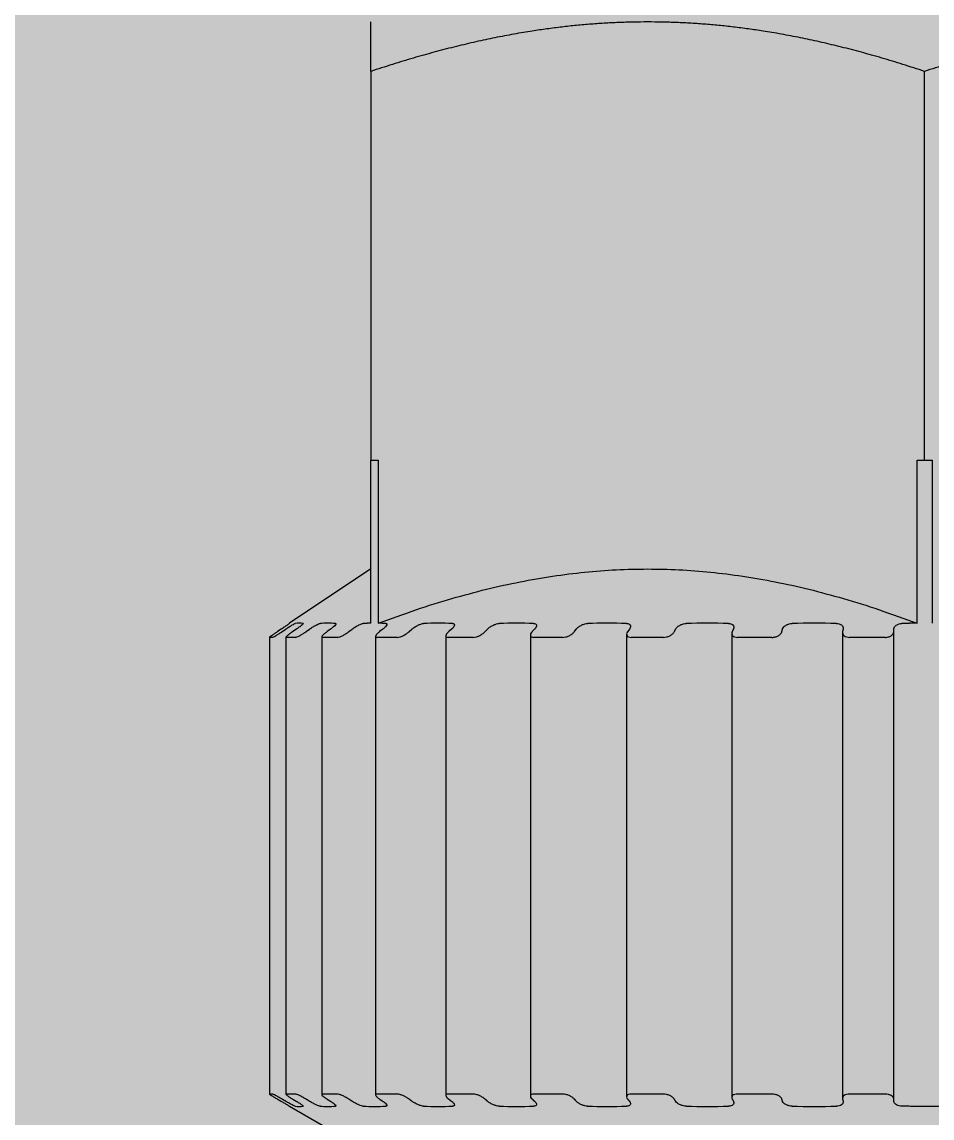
# Model space of a CAD drawing. Header units: millimetres. Extents: x -18489 to 17339, y -1599 to 10961.
# Drawn here: x -14361.509 to -14359.292, y 2986.638 to 2989.307 of the extents above; entities that cross this region are included whole.
import ezdxf

# ---------------------------------------------------------------- set-up
doc = ezdxf.new("R2010")
doc.units = ezdxf.units.MM
for name, color, linetype in [('188K-SM-03-F10-MECH-EQ-Y2257103$0$0 Xref', 8, 'Continuous'), ('188K-SM-03-F10-MECH-EQ-Y2257103$0$M-EQU-FOUNDATION', 8, 'Continuous'), ('188K-SM-03-F10-MECH-EQ-Y2257103$0$Micron CUP L10 HVAC EQU$0$M-MECH-EQU', 136, 'Continuous'), ('188K-SM-03-F10-MECH-EQ-Y2257103$0$Micron CUP L10 HVAC EQU$0$M-PHASE1 AREA', 252, 'Continuous')]:
    doc.layers.add(name, color=color, linetype=linetype)

# ---------------------------------------------------------------- blocks, each defined once
blk = doc.blocks.new('188K-SM-03-F10-MECH-EQ-Y2257103$0$Micron CUP L10 HVAC EQU$0$A$C0c53ceb0')
at = {"layer": '188K-SM-03-F10-MECH-EQ-Y2257103$0$Micron CUP L10 HVAC EQU$0$M-PHASE1 AREA'}
for p, q in [((17824.89265, 20717.6952), (17824.89265, 20718.89975)), ((17824.89265, 20717.6952), (17824.89265, 20708.23055)), ((17838.379, 20708.23055), (17838.379, 20717.6952)), ((17824.89265, 20708.23055), (17825.07614, 20708.23055)), ((17824.89265, 20704.25891), (17824.89265, 20708.23055)), ((17825.07614, 20708.23055), (17825.07614, 20704.25891)), ((17838.19551, 20708.23055), (17838.379, 20708.23055)), ((17838.19551, 20704.25891), (17838.19551, 20708.23055)), ((17838.379, 20708.23055), (17838.56249, 20708.23055)), ((17838.56249, 20708.23055), (17838.56249, 20704.25891)), ((17824.89265, 20705.5799), (17822.91225, 20704.25963)), ((17822.91225, 20704.25313), (17822.91225, 20704.25963)), ((17822.71245, 20704.1145), (17822.62354, 20704.05529)), ((17822.73279, 20704.05529), (17822.82035, 20704.1145)), ((17823.08056, 20704.1145), (17822.993, 20704.05529)), ((17823.31745, 20704.05529), (17823.401, 20704.1145)), ((17823.91351, 20704.1145), (17823.82996, 20704.05529)), ((17824.35975, 20704.05529), (17824.43675, 20704.1145)), ((17825.18599, 20704.1145), (17825.10899, 20704.05529)), ((17825.82801, 20704.05529), (17825.89612, 20704.1145)), ((17826.71985, 20703.95102), (17826.71985, 20692.76094)), ((17826.85933, 20704.1145), (17826.79122, 20704.05529)), ((17827.67763, 20704.05529), (17827.73478, 20704.1145)), ((17828.77879, 20703.96825), (17828.77879, 20692.74602)), ((17828.88269, 20704.1145), (17828.82553, 20704.05529)), ((17829.85241, 20704.05529), (17829.89686, 20704.1145)), ((17831.12336, 20703.98791), (17831.12336, 20692.729)), ((17831.19459, 20704.1145), (17831.15013, 20704.05529)), ((17832.28626, 20704.05529), (17832.31667, 20704.1145)), ((17833.68232, 20704.0094), (17833.68232, 20692.71039)), ((17833.72478, 20704.1145), (17833.69437, 20704.05529)), ((17834.90523, 20704.05529), (17834.92067, 20704.1145)), ((17836.37792, 20704.03209), (17836.37792, 20692.69074)), ((17836.39639, 20704.1145), (17836.38095, 20704.05529)), ((17837.62976, 20704.05529), (17837.62976, 20704.1145)), ((17837.62976, 20692.67065), (17837.62976, 20704.05529)), ((17822.42374, 20703.91516), (17822.42374, 20692.792)), ((17822.49961, 20703.91492), (17822.4241, 20703.91492)), ((17822.8279, 20703.91853), (17822.8279, 20692.78908)), ((17823.0576, 20703.91492), (17822.83338, 20703.91492)), ((17823.6985, 20703.92579), (17823.6985, 20692.7828)), ((17824.08112, 20703.91492), (17823.715, 20703.91492)), ((17825.00909, 20703.93673), (17825.00909, 20692.77332)), ((17825.53908, 20703.91492), (17825.04218, 20703.91492)), ((17827.38718, 20703.91492), (17826.77459, 20703.91492)), ((17829.56925, 20703.91492), (17828.8596, 20703.91492)), ((17832.01901, 20703.91492), (17831.23385, 20703.91492)), ((17834.66201, 20703.91492), (17833.8252, 20703.91492)), ((17837.41795, 20703.91492), (17836.55491, 20703.91492)), ((17822.49961, 20692.79221), (17822.4241, 20692.79221)), ((17823.0576, 20692.79221), (17822.83338, 20692.79221)), ((17824.08112, 20692.79221), (17823.715, 20692.79221)), ((17825.53908, 20692.79221), (17825.04218, 20692.79221)), ((17827.38718, 20692.79221), (17826.77459, 20692.79221)), ((17829.56925, 20692.79221), (17828.8596, 20692.79221)), ((17832.01901, 20692.79221), (17831.23385, 20692.79221)), ((17834.66201, 20692.79221), (17833.8252, 20692.79221)), ((17837.41795, 20692.79221), (17836.55491, 20692.79221)), ((17822.91225, 20692.49931), (17822.91225, 20692.49368)), ((17823.89366, 20691.92706), (17822.91225, 20692.49368))]:
    blk.add_line(p, q, dxfattribs=at)
for centre, major_axis, ratio, start_param, end_param in [((17823.14698, 20681.04909), (0.00024, 23.21054), 0.17364818, 6.25951275, 6.3068615), ((17823.84478, 20681.04909), (0.00025, 23.21054), 0.34202014, 6.25951468, 6.30686344), ((17826.5306, 20681.04909), (0.00031, 23.21054), 0.64278761, 6.25951958, 6.30686834), ((17828.43701, 20681.04909), (0.00037, 23.21054), 0.76604444, 6.25952322, 6.30687197), ((17830.6455, 20681.04909), (0.00048, 23.21054), 0.8660254, 6.25952879, 6.30687754), ((17833.08898, 20681.04909), (0.0007, 23.21054), 0.93969262, 6.25953926, 6.30688801), ((17835.69318, 20681.04909), (0.00138, 23.21054), 0.98480775, 6.25956941, 6.30691816), ((17823.14701, 20719.29403), (0.00021, -26.80035), 0.17364818, 6.26268113, 6.30368673), ((17823.84481, 20719.29403), (0.00022, -26.80035), 0.34202014, 6.26267967, 6.30368527), ((17824.98422, 20719.29403), (0.00024, -26.80035), 0.5, 6.262678, 6.3036836), ((17826.53062, 20719.29403), (0.00027, -26.80035), 0.64278761, 6.26267596, 6.30368156), ((17828.43703, 20719.29403), (0.00033, -26.80035), 0.76604444, 6.26267321, 6.30367881), ((17830.64552, 20719.29403), (0.00042, -26.80035), 0.8660254, 6.26266899, 6.30367459), ((17833.08899, 20719.29403), (0.00061, -26.80035), 0.93969262, 6.26266107, 6.30366667), ((17835.69319, 20719.29403), (0.0012, -26.80035), 0.98480775, 6.26263825, 6.30364386)]:
    blk.add_ellipse(centre, major_axis=major_axis, ratio=ratio, start_param=start_param, end_param=end_param, dxfattribs=at)
for points, weights in [([(17831.63583, 20718.89975), (17828.50631, 20718.89975), (17824.89265, 20717.6952)], [2.00431155703, 2.00431155703, 1.86040846171]), ([(17838.379, 20717.6952), (17834.76534, 20718.89975), (17831.63583, 20718.89975)], [1.86040846171, 2.00431155704, 2.00431155703]), ([(17845.12217, 20718.89975), (17841.99265, 20718.89975), (17838.379, 20717.6952)], [2.00431155703, 2.00431154546, 1.86040846171]), ([(17825.07614, 20704.25891), (17831.63583, 20706.73168), (17838.19551, 20704.25891)], [1.06957579566, 1.22672434335, 1.06957579566]), ([(17824.89265, 20704.25891), (17824.80119, 20704.25746), (17824.70968, 20704.25313)], [1.61892907434, 1.61881551844, 1.61847558047]), ([(17825.25912, 20704.25313), (17825.16761, 20704.25746), (17825.07614, 20704.25891)], [1.61847558047, 1.61881551844, 1.61892907434]), ([(17838.19551, 20704.25891), (17838.01258, 20704.25746), (17837.82956, 20704.25313)], [1.61892907311, 1.61881551721, 1.61847557924]), ([(17822.62357, 20692.67065), (17822.66813, 20692.64493), (17822.71245, 20692.61937)], [1.04611932014, 1.04564401802, 1.04516058728]), ([(17822.82044, 20692.61939), (17822.77668, 20692.64495), (17822.73279, 20692.67065)], [1.0451609426, 1.04564432981, 1.04611958976]), ([(17822.99316, 20692.67065), (17823.03692, 20692.64493), (17823.08056, 20692.61937)], [1.04611932041, 1.0456440183, 1.04516058755]), ([(17823.40121, 20692.61939), (17823.35933, 20692.64495), (17823.31745, 20692.67065)], [1.04516094224, 1.04564432946, 1.0461195894]), ([(17823.83024, 20692.67065), (17823.87187, 20692.64493), (17823.91351, 20692.61937)], [1.04611932029, 1.04564401817, 1.04516058742]), ([(17824.43707, 20692.61939), (17824.39834, 20692.64495), (17824.35975, 20692.67065)], [1.04516094231, 1.04564432953, 1.04611958947]), ([(17825.10937, 20692.67065), (17825.14761, 20692.64493), (17825.18599, 20692.61937)], [1.04611932038, 1.04564401826, 1.04516058751]), ([(17825.89655, 20692.61939), (17825.86215, 20692.64495), (17825.82801, 20692.67065)], [1.0451609422, 1.04564432941, 1.04611958936]), ([(17826.7917, 20692.67065), (17826.82538, 20692.64493), (17826.85933, 20692.61937)], [1.04611932015, 1.04564401804, 1.04516058729]), ([(17827.7353, 20692.61939), (17827.70628, 20692.64495), (17827.67763, 20692.67065)], [1.04516094266, 1.04564432988, 1.04611958983]), ([(17828.8261, 20692.67065), (17828.8542, 20692.64493), (17828.88269, 20692.61937)], [1.04611932027, 1.04564401815, 1.04516058741]), ([(17829.89745, 20692.61939), (17829.87469, 20692.64495), (17829.85241, 20692.67065)], [1.04516094243, 1.04564432965, 1.0461195896]), ([(17831.15076, 20692.67065), (17831.17243, 20692.64493), (17831.19459, 20692.61937)], [1.04611932038, 1.04564401827, 1.04516058752]), ([(17832.31732, 20692.61939), (17832.3015, 20692.64495), (17832.28626, 20692.67065)], [1.04516094233, 1.04564432955, 1.04611958949]), ([(17833.69504, 20692.67065), (17833.70962, 20692.64493), (17833.72478, 20692.61937)], [1.04611932012, 1.04564401801, 1.04516058726]), ([(17834.92136, 20692.61939), (17834.91297, 20692.64495), (17834.90523, 20692.67065)], [1.04516094222, 1.04564432943, 1.04611958938]), ([(17836.38165, 20692.67065), (17836.38869, 20692.64493), (17836.39639, 20692.61937)], [1.04611932055, 1.04564401843, 1.04516058768]), ([(17837.63046, 20692.61939), (17837.62976, 20692.64495), (17837.62976, 20692.67065)], [1.04516094232, 1.04564432953, 1.04611958948]), ([(17838.92844, 20692.49931), (17838.379, 20692.48805), (17837.82956, 20692.49931)], [1.93647539012, 1.93769688925, 1.93647539012])]:
    blk.add_rational_spline(points, weights, degree=2, dxfattribs=at)
for points, knots in [([(17822.91225, 20704.25313), (17822.9122, 20704.25256), (17822.90822, 20704.24932), (17822.89195, 20704.23728), (17822.87884, 20704.22794), (17822.84635, 20704.20519), (17822.82358, 20704.18949), (17822.77397, 20704.15572), (17822.74713, 20704.13764), (17822.72199, 20704.12086), (17822.71885, 20704.11876), (17822.71566, 20704.11664), (17822.71245, 20704.1145)], [0.1007338772, 0.1007338772, 0.1007338772, 0.1007338772, 0.1074438468, 0.1074438468, 0.1148517392, 0.1148517392, 0.1239329907, 0.1239329907, 0.1330142421, 0.1330142421, 0.1330142421, 0.1341521237, 0.1341521237, 0.1341521237, 0.1341521237]), ([(17822.82035, 20704.1145), (17822.82352, 20704.11664), (17822.82667, 20704.11876), (17822.85475, 20704.13764), (17822.88229, 20704.15572), (17822.93527, 20704.18949), (17822.96072, 20704.20519), (17822.99932, 20704.22794), (17823.01597, 20704.23728), (17823.03986, 20704.24932), (17823.04785, 20704.25256), (17823.05181, 20704.25313)], [0.0659197851, 0.0659197851, 0.0659197851, 0.0659197851, 0.0670576667, 0.0670576667, 0.0761389182, 0.0761389182, 0.0852201696, 0.0852201696, 0.092628062, 0.092628062, 0.0993380316, 0.0993380316, 0.0993380316, 0.0993380316]), ([(17823.24263, 20704.25313), (17823.2465, 20704.25256), (17823.24664, 20704.24932), (17823.23851, 20704.23728), (17823.22933, 20704.22794), (17823.20392, 20704.20519), (17823.18453, 20704.18949), (17823.13981, 20704.15572), (17823.11447, 20704.13764), (17823.08992, 20704.12086), (17823.08685, 20704.11876), (17823.08373, 20704.11664), (17823.08056, 20704.1145)], [0.1007338772, 0.1007338772, 0.1007338772, 0.1007338772, 0.1074438468, 0.1074438468, 0.1148517392, 0.1148517392, 0.1239329907, 0.1239329907, 0.1330142421, 0.1330142421, 0.1330142421, 0.1341521237, 0.1341521237, 0.1341521237, 0.1341521237]), ([(17823.401, 20704.1145), (17823.40402, 20704.11664), (17823.40704, 20704.11876), (17823.43408, 20704.13764), (17823.46146, 20704.15572), (17823.51621, 20704.18949), (17823.54358, 20704.20519), (17823.5871, 20704.22794), (17823.60678, 20704.23728), (17823.63758, 20704.24932), (17823.64933, 20704.25256), (17823.65708, 20704.25313)], [0.0659197851, 0.0659197851, 0.0659197851, 0.0659197851, 0.0670576667, 0.0670576667, 0.0761389182, 0.0761389182, 0.0852201696, 0.0852201696, 0.092628062, 0.092628062, 0.0993380316, 0.0993380316, 0.0993380316, 0.0993380316]), ([(17824.03293, 20704.25313), (17824.04059, 20704.25256), (17824.04486, 20704.24932), (17824.0451, 20704.23728), (17824.04013, 20704.22794), (17824.02259, 20704.20519), (17824.00716, 20704.18949), (17823.96869, 20704.15572), (17823.94561, 20704.13764), (17823.92241, 20704.12086), (17823.9195, 20704.11876), (17823.91653, 20704.11664), (17823.91351, 20704.1145)], [0.1007338772, 0.1007338772, 0.1007338772, 0.1007338772, 0.1074438468, 0.1074438468, 0.1148517392, 0.1148517392, 0.1239329907, 0.1239329907, 0.1330142421, 0.1330142421, 0.1330142421, 0.1341521237, 0.1341521237, 0.1341521237, 0.1341521237]), ([(17824.43675, 20704.1145), (17824.43953, 20704.11664), (17824.44233, 20704.11876), (17824.4675, 20704.13764), (17824.49389, 20704.15572), (17824.54874, 20704.18949), (17824.57719, 20704.20519), (17824.62432, 20704.22794), (17824.64644, 20704.23728), (17824.6832, 20704.24932), (17824.69836, 20704.25256), (17824.70968, 20704.25313)], [0.0659197851, 0.0659197851, 0.0659197851, 0.0659197851, 0.0670576667, 0.0670576667, 0.0761389182, 0.0761389182, 0.0852201696, 0.0852201696, 0.092628062, 0.092628062, 0.0993380316, 0.0993380316, 0.0993380316, 0.0993380316]), ([(17825.25912, 20704.25313), (17825.27035, 20704.25256), (17825.27861, 20704.24932), (17825.28721, 20704.23728), (17825.28662, 20704.22794), (17825.27746, 20704.20519), (17825.26648, 20704.18949), (17825.23541, 20704.15572), (17825.21531, 20704.13764), (17825.19414, 20704.12086), (17825.19149, 20704.11876), (17825.18877, 20704.11664), (17825.18599, 20704.1145)], [0.1007338772, 0.1007338772, 0.1007338772, 0.1007338772, 0.1074438468, 0.1074438468, 0.1148517392, 0.1148517392, 0.1239329907, 0.1239329907, 0.1330142421, 0.1330142421, 0.1330142421, 0.1341521237, 0.1341521237, 0.1341521237, 0.1341521237]), ([(17825.89612, 20704.1145), (17825.89859, 20704.11664), (17825.90107, 20704.11876), (17825.92361, 20704.13764), (17825.94822, 20704.15572), (17826.00151, 20704.18949), (17826.03017, 20704.20519), (17826.07947, 20704.22794), (17826.10335, 20704.23728), (17826.14497, 20704.24932), (17826.16308, 20704.25256), (17826.1776, 20704.25313)], [0.0659197851, 0.0659197851, 0.0659197851, 0.0659197851, 0.0670576667, 0.0670576667, 0.0761389182, 0.0761389182, 0.0852201696, 0.0852201696, 0.092628062, 0.092628062, 0.0993380316, 0.0993380316, 0.0993380316, 0.0993380316]), ([(17826.88395, 20704.25313), (17826.89841, 20704.25256), (17826.91042, 20704.24932), (17826.92712, 20704.23728), (17826.93091, 20704.22794), (17826.93042, 20704.20519), (17826.92421, 20704.18949), (17826.9015, 20704.15572), (17826.88497, 20704.13764), (17826.86649, 20704.12086), (17826.86418, 20704.11876), (17826.86179, 20704.11664), (17826.85933, 20704.1145)], [0.1007338772, 0.1007338772, 0.1007338772, 0.1007338772, 0.1074438468, 0.1074438468, 0.1148517392, 0.1148517392, 0.1239329907, 0.1239329907, 0.1330142421, 0.1330142421, 0.1330142421, 0.1341521237, 0.1341521237, 0.1341521237, 0.1341521237]), ([(17827.73478, 20704.1145), (17827.73685, 20704.11664), (17827.73895, 20704.11876), (17827.75817, 20704.13764), (17827.78024, 20704.15572), (17827.83035, 20704.18949), (17827.85837, 20704.20519), (17827.90834, 20704.22794), (17827.93326, 20704.23728), (17827.97846, 20704.24932), (17827.99896, 20704.25256), (17828.01626, 20704.25313)], [0.0659197851, 0.0659197851, 0.0659197851, 0.0659197851, 0.0670576667, 0.0670576667, 0.0761389182, 0.0761389182, 0.0852201696, 0.0852201696, 0.092628062, 0.092628062, 0.0993380316, 0.0993380316, 0.0993380316, 0.0993380316]), ([(17828.85806, 20704.25313), (17828.8753, 20704.25256), (17828.89068, 20704.24932), (17828.91498, 20704.23728), (17828.92304, 20704.22794), (17828.93124, 20704.20519), (17828.92998, 20704.18949), (17828.91632, 20704.15572), (17828.90388, 20704.13764), (17828.88865, 20704.12086), (17828.88674, 20704.11876), (17828.88475, 20704.11664), (17828.88269, 20704.1145)], [0.1007338772, 0.1007338772, 0.1007338772, 0.1007338772, 0.1074438468, 0.1074438468, 0.1148517392, 0.1148517392, 0.1239329907, 0.1239329907, 0.1330142421, 0.1330142421, 0.1330142421, 0.1341521237, 0.1341521237, 0.1341521237, 0.1341521237]), ([(17829.89686, 20704.1145), (17829.89847, 20704.11664), (17829.90013, 20704.11876), (17829.91544, 20704.13764), (17829.93431, 20704.15572), (17829.97971, 20704.18949), (17830.00622, 20704.20519), (17830.05535, 20704.22794), (17830.08055, 20704.23728), (17830.12797, 20704.24932), (17830.15024, 20704.25256), (17830.16979, 20704.25313)], [0.0659197851, 0.0659197851, 0.0659197851, 0.0659197851, 0.0670576667, 0.0670576667, 0.0761389182, 0.0761389182, 0.0852201696, 0.0852201696, 0.092628062, 0.092628062, 0.0993380316, 0.0993380316, 0.0993380316, 0.0993380316]), ([(17831.12145, 20704.25313), (17831.14095, 20704.25256), (17831.15925, 20704.24932), (17831.19041, 20704.23728), (17831.20249, 20704.22794), (17831.21912, 20704.20519), (17831.22286, 20704.18949), (17831.21866, 20704.15572), (17831.21069, 20704.13764), (17831.19916, 20704.12086), (17831.19772, 20704.11876), (17831.19619, 20704.11664), (17831.19459, 20704.1145)], [0.1007338772, 0.1007338772, 0.1007338772, 0.1007338772, 0.1074438468, 0.1074438468, 0.1148517392, 0.1148517392, 0.1239329907, 0.1239329907, 0.1330142421, 0.1330142421, 0.1330142421, 0.1341521237, 0.1341521237, 0.1341521237, 0.1341521237]), ([(17832.31667, 20704.1145), (17832.31777, 20704.11664), (17832.31893, 20704.11876), (17832.32987, 20704.13764), (17832.34496, 20704.15572), (17832.38428, 20704.18949), (17832.40848, 20704.20519), (17832.45527, 20704.22794), (17832.47998, 20704.23728), (17832.52817, 20704.24932), (17832.55155, 20704.25256), (17832.57275, 20704.25313)], [0.0659197851, 0.0659197851, 0.0659197851, 0.0659197851, 0.0670576667, 0.0670576667, 0.0761389182, 0.0761389182, 0.0852201696, 0.0852201696, 0.092628062, 0.092628062, 0.0993380316, 0.0993380316, 0.0993380316, 0.0993380316]), ([(17833.60537, 20704.25313), (17833.62653, 20704.25256), (17833.64718, 20704.24932), (17833.68425, 20704.23728), (17833.69999, 20704.22794), (17833.72455, 20704.20519), (17833.73318, 20704.18949), (17833.73857, 20704.15572), (17833.7353, 20704.13764), (17833.72783, 20704.12086), (17833.7269, 20704.11876), (17833.72588, 20704.11664), (17833.72478, 20704.1145)], [0.1007338772, 0.1007338772, 0.1007338772, 0.1007338772, 0.1074438468, 0.1074438468, 0.1148517392, 0.1148517392, 0.1239329907, 0.1239329907, 0.1330142421, 0.1330142421, 0.1330142421, 0.1341521237, 0.1341521237, 0.1341521237, 0.1341521237]), ([(17834.92067, 20704.1145), (17834.92123, 20704.11664), (17834.92186, 20704.11876), (17834.9281, 20704.13764), (17834.93896, 20704.15572), (17834.971, 20704.18949), (17834.99215, 20704.20519), (17835.03519, 20704.22794), (17835.05866, 20704.23728), (17835.10616, 20704.24932), (17835.12992, 20704.25256), (17835.15213, 20704.25313)], [0.0659197851, 0.0659197851, 0.0659197851, 0.0659197851, 0.0670576667, 0.0670576667, 0.0761389182, 0.0761389182, 0.0852201696, 0.0852201696, 0.092628062, 0.092628062, 0.0993380316, 0.0993380316, 0.0993380316, 0.0993380316]), ([(17836.23432, 20704.25313), (17836.25651, 20704.25256), (17836.27889, 20704.24932), (17836.32074, 20704.23728), (17836.33966, 20704.22794), (17836.37141, 20704.20519), (17836.38466, 20704.18949), (17836.39947, 20704.15572), (17836.401, 20704.13764), (17836.39782, 20704.12086), (17836.39742, 20704.11876), (17836.39694, 20704.11664), (17836.39639, 20704.1145)], [0.1007338772, 0.1007338772, 0.1007338772, 0.1007338772, 0.1074438468, 0.1074438468, 0.1148517392, 0.1148517392, 0.1239329907, 0.1239329907, 0.1330142421, 0.1330142421, 0.1330142421, 0.1341521237, 0.1341521237, 0.1341521237, 0.1341521237]), ([(17837.62976, 20704.1145), (17837.62976, 20704.11664), (17837.62984, 20704.11876), (17837.63119, 20704.13764), (17837.63748, 20704.15572), (17837.66127, 20704.18949), (17837.67873, 20704.20519), (17837.7167, 20704.22794), (17837.73822, 20704.23728), (17837.78359, 20704.24932), (17837.80701, 20704.25256), (17837.82956, 20704.25313)], [0.0659197851, 0.0659197851, 0.0659197851, 0.0659197851, 0.0670576667, 0.0670576667, 0.0761389182, 0.0761389182, 0.0852201696, 0.0852201696, 0.092628062, 0.092628062, 0.0993380316, 0.0993380316, 0.0993380316, 0.0993380316]), ([(17822.62354, 20704.05529), (17822.62034, 20704.05316), (17822.61718, 20704.05105), (17822.58962, 20704.03266), (17822.56349, 20704.01507), (17822.515, 20703.98205), (17822.49263, 20703.96662), (17822.45888, 20703.94286), (17822.44462, 20703.93257), (17822.42642, 20703.91859), (17822.42251, 20703.91492), (17822.4241, 20703.91492)], [-0.0681852529, -0.0681852529, -0.0681852529, -0.0681852529, -0.0670539463, -0.0670539463, -0.058228102, -0.058228102, -0.0494022577, -0.0494022577, -0.0414646154, -0.0414646154, -0.0335269732, -0.0335269732, -0.0335269732, -0.0335269732]), ([(17822.49961, 20703.91492), (17822.50262, 20703.91492), (17822.51131, 20703.91859), (17822.53803, 20703.93257), (17822.55603, 20703.94286), (17822.59579, 20703.96662), (17822.6207, 20703.98205), (17822.67238, 20704.01507), (17822.69915, 20704.03266), (17822.72652, 20704.05105), (17822.72965, 20704.05316), (17822.73279, 20704.05529)], [-0.0994872627, -0.0994872627, -0.0994872627, -0.0994872627, -0.0915496204, -0.0915496204, -0.0836119781, -0.0836119781, -0.0747861338, -0.0747861338, -0.0659602895, -0.0659602895, -0.0648289829, -0.0648289829, -0.0648289829, -0.0648289829]), ([(17822.993, 20704.05529), (17822.98986, 20704.05316), (17822.98675, 20704.05105), (17822.95984, 20704.03266), (17822.93514, 20704.01507), (17822.89131, 20703.98205), (17822.87216, 20703.96662), (17822.84546, 20703.94286), (17822.83536, 20703.93257), (17822.82623, 20703.91859), (17822.82723, 20703.91492), (17822.83338, 20703.91492)], [-0.0681852529, -0.0681852529, -0.0681852529, -0.0681852529, -0.0670539463, -0.0670539463, -0.058228102, -0.058228102, -0.0494022577, -0.0494022577, -0.0414646154, -0.0414646154, -0.0335269732, -0.0335269732, -0.0335269732, -0.0335269732]), ([(17823.0576, 20703.91492), (17823.06513, 20703.91492), (17823.07834, 20703.91859), (17823.11277, 20703.93257), (17823.13395, 20703.94286), (17823.17852, 20703.96662), (17823.20522, 20703.98205), (17823.25851, 20704.01507), (17823.28511, 20704.03266), (17823.31145, 20704.05105), (17823.31445, 20704.05316), (17823.31745, 20704.05529)], [-0.0994872627, -0.0994872627, -0.0994872627, -0.0994872627, -0.0915496204, -0.0915496204, -0.0836119781, -0.0836119781, -0.0747861338, -0.0747861338, -0.0659602895, -0.0659602895, -0.064828983, -0.064828983, -0.064828983, -0.064828983]), ([(17823.82996, 20704.05529), (17823.82696, 20704.05316), (17823.82402, 20704.05105), (17823.79857, 20704.03266), (17823.77605, 20704.01507), (17823.73821, 20703.98205), (17823.72286, 20703.96662), (17823.70401, 20703.94286), (17823.69839, 20703.93257), (17823.69861, 20703.91859), (17823.70448, 20703.91492), (17823.715, 20703.91492)], [-0.0681852529, -0.0681852529, -0.0681852529, -0.0681852529, -0.0670539463, -0.0670539463, -0.058228102, -0.058228102, -0.0494022577, -0.0494022577, -0.0414646154, -0.0414646154, -0.0335269732, -0.0335269732, -0.0335269732, -0.0335269732]), ([(17824.08112, 20703.91492), (17824.09294, 20703.91492), (17824.11027, 20703.91859), (17824.15136, 20703.93257), (17824.17509, 20703.94286), (17824.22311, 20703.96662), (17824.25078, 20703.98205), (17824.30407, 20704.01507), (17824.32968, 20704.03266), (17824.3542, 20704.05105), (17824.35698, 20704.05316), (17824.35975, 20704.05529)], [-0.0994872627, -0.0994872627, -0.0994872627, -0.0994872627, -0.0915496204, -0.0915496204, -0.0836119781, -0.0836119781, -0.0747861338, -0.0747861338, -0.0659602895, -0.0659602895, -0.0648289829, -0.0648289829, -0.0648289829, -0.0648289829]), ([(17825.10899, 20704.05529), (17825.10623, 20704.05316), (17825.10352, 20704.05105), (17825.08031, 20704.03266), (17825.06067, 20704.01507), (17825.02996, 20703.98205), (17825.01889, 20703.96662), (17825.00846, 20703.94286), (17825.00749, 20703.93257), (17825.01704, 20703.91859), (17825.02761, 20703.91492), (17825.04218, 20703.91492)], [-0.0681852529, -0.0681852529, -0.0681852529, -0.0681852529, -0.0670539463, -0.0670539463, -0.058228102, -0.058228102, -0.0494022577, -0.0494022577, -0.0414646154, -0.0414646154, -0.0335269732, -0.0335269732, -0.0335269732, -0.0335269732]), ([(17825.53908, 20703.91492), (17825.55483, 20703.91492), (17825.57575, 20703.91859), (17825.62225, 20703.93257), (17825.6478, 20703.94286), (17825.69782, 20703.96662), (17825.72562, 20703.98205), (17825.77728, 20704.01507), (17825.80114, 20704.03266), (17825.82309, 20704.05105), (17825.82556, 20704.05316), (17825.82801, 20704.05529)], [-0.0994872627, -0.0994872627, -0.0994872627, -0.0994872627, -0.0915496204, -0.0915496204, -0.0836119781, -0.0836119781, -0.0747861338, -0.0747861338, -0.0659602895, -0.0659602895, -0.0648289829, -0.0648289829, -0.0648289829, -0.0648289829]), ([(17826.79122, 20704.05529), (17826.78877, 20704.05316), (17826.7864, 20704.05105), (17826.76613, 20704.03266), (17826.74995, 20704.01507), (17826.72732, 20703.98205), (17826.72085, 20703.96662), (17826.71916, 20703.94286), (17826.72287, 20703.93257), (17826.74147, 20703.91859), (17826.75641, 20703.91492), (17826.77459, 20703.91492)], [-0.0681852529, -0.0681852529, -0.0681852529, -0.0681852529, -0.0670539463, -0.0670539463, -0.058228102, -0.058228102, -0.0494022577, -0.0494022577, -0.0414646154, -0.0414646154, -0.0335269732, -0.0335269732, -0.0335269732, -0.0335269732]), ([(17827.38718, 20703.91492), (17827.40637, 20703.91492), (17827.43025, 20703.91859), (17827.48074, 20703.93257), (17827.50735, 20703.94286), (17827.55784, 20703.96662), (17827.58492, 20703.98205), (17827.6334, 20704.01507), (17827.65477, 20704.03266), (17827.67349, 20704.05105), (17827.67558, 20704.05316), (17827.67763, 20704.05529)], [-0.0994872627, -0.0994872627, -0.0994872627, -0.0994872627, -0.0915496204, -0.0915496204, -0.0836119781, -0.0836119781, -0.0747861338, -0.0747861338, -0.0659602895, -0.0659602895, -0.0648289829, -0.0648289829, -0.0648289829, -0.0648289829]), ([(17828.82553, 20704.05529), (17828.82349, 20704.05316), (17828.82151, 20704.05105), (17828.8048, 20704.03266), (17828.79257, 20704.01507), (17828.77871, 20703.98205), (17828.77704, 20703.96662), (17828.78414, 20703.94286), (17828.79241, 20703.93257), (17828.8195, 20703.91859), (17828.83836, 20703.91492), (17828.8596, 20703.91492)], [-0.0681852529, -0.0681852529, -0.0681852529, -0.0681852529, -0.0670539463, -0.0670539463, -0.058228102, -0.058228102, -0.0494022577, -0.0494022577, -0.0414646154, -0.0414646154, -0.0335269732, -0.0335269732, -0.0335269732, -0.0335269732]), ([(17829.56925, 20703.91492), (17829.59131, 20703.91492), (17829.61742, 20703.91859), (17829.67038, 20703.93257), (17829.69722, 20703.94286), (17829.74665, 20703.96662), (17829.7722, 20703.98205), (17829.81601, 20704.01507), (17829.83425, 20704.03266), (17829.84916, 20704.05105), (17829.85081, 20704.05316), (17829.85241, 20704.05529)], [-0.0994872627, -0.0994872627, -0.0994872627, -0.0994872627, -0.0915496204, -0.0915496204, -0.0836119781, -0.0836119781, -0.0747861338, -0.0747861338, -0.0659602895, -0.0659602895, -0.0648289829, -0.0648289829, -0.0648289829, -0.0648289829]), ([(17831.15013, 20704.05529), (17831.14854, 20704.05316), (17831.14702, 20704.05105), (17831.13437, 20704.03266), (17831.12648, 20704.01507), (17831.12179, 20703.98205), (17831.12498, 20703.96662), (17831.14066, 20703.94286), (17831.15324, 20703.93257), (17831.18799, 20703.91859), (17831.2102, 20703.91492), (17831.23385, 20703.91492)], [-0.0681852529, -0.0681852529, -0.0681852529, -0.0681852529, -0.0670539463, -0.0670539463, -0.058228102, -0.058228102, -0.0494022577, -0.0494022577, -0.0414646154, -0.0414646154, -0.0335269732, -0.0335269732, -0.0335269732, -0.0335269732]), ([(17832.01901, 20703.91492), (17832.04326, 20703.91492), (17832.07081, 20703.91859), (17832.12462, 20703.93257), (17832.15089, 20703.94286), (17832.19776, 20703.96662), (17832.22099, 20703.98205), (17832.25881, 20704.01507), (17832.27335, 20704.03266), (17832.28401, 20704.05105), (17832.28516, 20704.05316), (17832.28626, 20704.05529)], [-0.0994872627, -0.0994872627, -0.0994872627, -0.0994872627, -0.0915496204, -0.0915496204, -0.0836119781, -0.0836119781, -0.0747861338, -0.0747861338, -0.0659602895, -0.0659602895, -0.0648289829, -0.0648289829, -0.0648289829, -0.0648289829]), ([(17833.69437, 20704.05529), (17833.69328, 20704.05316), (17833.69227, 20704.05105), (17833.68407, 20704.03266), (17833.68075, 20704.01507), (17833.68539, 20703.98205), (17833.69333, 20703.96662), (17833.71711, 20703.94286), (17833.73362, 20703.93257), (17833.77498, 20703.91859), (17833.79986, 20703.91492), (17833.8252, 20703.91492)], [-0.0681852529, -0.0681852529, -0.0681852529, -0.0681852529, -0.0670539463, -0.0670539463, -0.058228102, -0.058228102, -0.0494022577, -0.0494022577, -0.0414646154, -0.0414646154, -0.0335269732, -0.0335269732, -0.0335269732, -0.0335269732]), ([(17834.66201, 20703.91492), (17834.68772, 20703.91492), (17834.71587, 20703.91859), (17834.7689, 20703.93257), (17834.79379, 20703.94286), (17834.83667, 20703.96662), (17834.85689, 20703.98205), (17834.88756, 20704.01507), (17834.89798, 20704.03266), (17834.90405, 20704.05105), (17834.90468, 20704.05316), (17834.90523, 20704.05529)], [-0.0994872627, -0.0994872627, -0.0994872627, -0.0994872627, -0.0915496204, -0.0915496204, -0.0836119781, -0.0836119781, -0.0747861338, -0.0747861338, -0.0659602895, -0.0659602895, -0.0648289829, -0.0648289829, -0.0648289829, -0.0648289829]), ([(17836.38095, 20704.05529), (17836.3804, 20704.05316), (17836.37992, 20704.05105), (17836.37643, 20704.03266), (17836.37777, 20704.01507), (17836.39159, 20703.98205), (17836.40405, 20703.96662), (17836.43521, 20703.94286), (17836.45515, 20703.93257), (17836.50186, 20703.91859), (17836.52865, 20703.91492), (17836.55491, 20703.91492)], [-0.0681852529, -0.0681852529, -0.0681852529, -0.0681852529, -0.0670539463, -0.0670539463, -0.058228102, -0.058228102, -0.0494022577, -0.0494022577, -0.0414646154, -0.0414646154, -0.0335269732, -0.0335269732, -0.0335269732, -0.0335269732]), ([(17837.41795, 20703.91492), (17837.44433, 20703.91492), (17837.47223, 20703.91859), (17837.52287, 20703.93257), (17837.54563, 20703.94286), (17837.58322, 20703.96662), (17837.59981, 20703.98205), (17837.6224, 20704.01507), (17837.62837, 20704.03266), (17837.62968, 20704.05105), (17837.62975, 20704.05316), (17837.62976, 20704.05529)], [-0.0994872627, -0.0994872627, -0.0994872627, -0.0994872627, -0.0915496204, -0.0915496204, -0.0836119781, -0.0836119781, -0.0747861338, -0.0747861338, -0.0659602895, -0.0659602895, -0.0648289829, -0.0648289829, -0.0648289829, -0.0648289829]), ([(17822.4241, 20692.79221), (17822.42253, 20692.79221), (17822.42633, 20692.7891), (17822.44442, 20692.77705), (17822.45868, 20692.76813), (17822.49245, 20692.74755), (17822.51471, 20692.73424), (17822.56321, 20692.70564), (17822.58946, 20692.69034), (17822.61719, 20692.67431), (17822.62036, 20692.67248), (17822.62357, 20692.67065)], [-0.0972684785, -0.0972684785, -0.0972684785, -0.0972684785, -0.0894142056, -0.0894142056, -0.0815599327, -0.0815599327, -0.0730240089, -0.0730240089, -0.0644880851, -0.0644880851, -0.0633980576, -0.0633980576, -0.0633980576, -0.0633980576]), ([(17822.73279, 20692.67065), (17822.72965, 20692.67249), (17822.72652, 20692.67431), (17822.69899, 20692.69034), (17822.67209, 20692.70564), (17822.62039, 20692.73424), (17822.59558, 20692.74755), (17822.55579, 20692.76813), (17822.53776, 20692.77705), (17822.51115, 20692.7891), (17822.50259, 20692.79221), (17822.49961, 20692.79221)], [-0.0666479464, -0.0666479464, -0.0666479464, -0.0666479464, -0.0655607867, -0.0655607867, -0.057024863, -0.057024863, -0.0484889392, -0.0484889392, -0.0406346663, -0.0406346663, -0.0327803934, -0.0327803934, -0.0327803934, -0.0327803934]), ([(17822.83338, 20692.79221), (17822.82729, 20692.79221), (17822.82622, 20692.7891), (17822.83523, 20692.77705), (17822.8453, 20692.76813), (17822.87202, 20692.74755), (17822.89106, 20692.73424), (17822.93489, 20692.70564), (17822.95968, 20692.69034), (17822.98676, 20692.67431), (17822.98988, 20692.67248), (17822.99316, 20692.67065)], [-0.0972684785, -0.0972684785, -0.0972684785, -0.0972684785, -0.0894142056, -0.0894142056, -0.0815599327, -0.0815599327, -0.0730240089, -0.0730240089, -0.0644880851, -0.0644880851, -0.0633980576, -0.0633980576, -0.0633980576, -0.0633980576]), ([(17823.31745, 20692.67065), (17823.31445, 20692.67249), (17823.31145, 20692.67431), (17823.28495, 20692.69034), (17823.25822, 20692.70564), (17823.20488, 20692.73424), (17823.17828, 20692.74755), (17823.13369, 20692.76813), (17823.11244, 20692.77705), (17823.07811, 20692.7891), (17823.06505, 20692.79221), (17823.0576, 20692.79221)], [-0.0666479464, -0.0666479464, -0.0666479464, -0.0666479464, -0.0655607867, -0.0655607867, -0.057024863, -0.057024863, -0.0484889392, -0.0484889392, -0.0406346663, -0.0406346663, -0.0327803934, -0.0327803934, -0.0327803934, -0.0327803934]), ([(17823.715, 20692.79221), (17823.70459, 20692.79221), (17823.69867, 20692.7891), (17823.69834, 20692.77705), (17823.7039, 20692.76813), (17823.72276, 20692.74755), (17823.738, 20692.73424), (17823.77582, 20692.70564), (17823.79842, 20692.69034), (17823.82402, 20692.67431), (17823.82698, 20692.67248), (17823.83024, 20692.67065)], [-0.0972684785, -0.0972684785, -0.0972684785, -0.0972684785, -0.0894142056, -0.0894142056, -0.0815599327, -0.0815599327, -0.0730240089, -0.0730240089, -0.0644880851, -0.0644880851, -0.0633980576, -0.0633980576, -0.0633980576, -0.0633980576]), ([(17824.35975, 20692.67065), (17824.35698, 20692.67249), (17824.3542, 20692.67431), (17824.32954, 20692.69034), (17824.30378, 20692.70564), (17824.25044, 20692.73424), (17824.22285, 20692.74755), (17824.1748, 20692.76813), (17824.15098, 20692.77705), (17824.10998, 20692.7891), (17824.09282, 20692.79221), (17824.08112, 20692.79221)], [-0.0666479464, -0.0666479464, -0.0666479464, -0.0666479464, -0.0655607867, -0.0655607867, -0.057024863, -0.057024863, -0.0484889392, -0.0484889392, -0.0406346663, -0.0406346663, -0.0327803934, -0.0327803934, -0.0327803934, -0.0327803934]), ([(17825.04218, 20692.79221), (17825.02776, 20692.79221), (17825.01718, 20692.7891), (17825.00751, 20692.77705), (17825.00839, 20692.76813), (17825.01883, 20692.74755), (17825.0298, 20692.73424), (17825.06047, 20692.70564), (17825.08017, 20692.69034), (17825.10353, 20692.67431), (17825.10624, 20692.67248), (17825.10937, 20692.67065)], [-0.0972684785, -0.0972684785, -0.0972684785, -0.0972684785, -0.0894142056, -0.0894142056, -0.0815599327, -0.0815599327, -0.0730240089, -0.0730240089, -0.0644880851, -0.0644880851, -0.0633980576, -0.0633980576, -0.0633980576, -0.0633980576]), ([(17825.82801, 20692.67065), (17825.82556, 20692.67249), (17825.82309, 20692.67431), (17825.80101, 20692.69034), (17825.77702, 20692.70564), (17825.72528, 20692.73424), (17825.69755, 20692.74755), (17825.6475, 20692.76813), (17825.62183, 20692.77705), (17825.57541, 20692.7891), (17825.55466, 20692.79221), (17825.53908, 20692.79221)], [-0.0666479464, -0.0666479464, -0.0666479464, -0.0666479464, -0.0655607867, -0.0655607867, -0.057024863, -0.057024863, -0.0484889392, -0.0484889392, -0.0406346663, -0.0406346663, -0.0327803934, -0.0327803934, -0.0327803934, -0.0327803934]), ([(17826.77459, 20692.79221), (17826.7566, 20692.79221), (17826.74168, 20692.7891), (17826.72296, 20692.77705), (17826.71915, 20692.76813), (17826.72084, 20692.74755), (17826.72721, 20692.73424), (17826.74979, 20692.70564), (17826.76601, 20692.69034), (17826.7864, 20692.67431), (17826.78879, 20692.67248), (17826.7917, 20692.67065)], [-0.0972684785, -0.0972684785, -0.0972684785, -0.0972684785, -0.0894142056, -0.0894142056, -0.0815599327, -0.0815599327, -0.0730240089, -0.0730240089, -0.0644880851, -0.0644880851, -0.0633980576, -0.0633980576, -0.0633980576, -0.0633980576]), ([(17827.67763, 20692.67065), (17827.67558, 20692.67249), (17827.67349, 20692.67431), (17827.65466, 20692.69034), (17827.63315, 20692.70564), (17827.5846, 20692.73424), (17827.55757, 20692.74755), (17827.50705, 20692.76813), (17827.48031, 20692.77705), (17827.42987, 20692.7891), (17827.40617, 20692.79221), (17827.38718, 20692.79221)], [-0.0666479464, -0.0666479464, -0.0666479464, -0.0666479464, -0.0655607867, -0.0655607867, -0.057024863, -0.057024863, -0.0484889392, -0.0484889392, -0.0406346663, -0.0406346663, -0.0327803934, -0.0327803934, -0.0327803934, -0.0327803934]), ([(17828.8596, 20692.79221), (17828.83859, 20692.79221), (17828.81977, 20692.7891), (17828.79258, 20692.77705), (17828.78418, 20692.76813), (17828.77707, 20692.74755), (17828.77866, 20692.73424), (17828.79246, 20692.70564), (17828.8047, 20692.69034), (17828.82151, 20692.67431), (17828.8235, 20692.67248), (17828.8261, 20692.67065)], [-0.0972684785, -0.0972684785, -0.0972684785, -0.0972684785, -0.0894142056, -0.0894142056, -0.0815599327, -0.0815599327, -0.0730240089, -0.0730240089, -0.0644880851, -0.0644880851, -0.0633980576, -0.0633980576, -0.0633980576, -0.0633980576]), ([(17829.85241, 20692.67065), (17829.85081, 20692.67249), (17829.84916, 20692.67431), (17829.83416, 20692.69034), (17829.8158, 20692.70564), (17829.7719, 20692.73424), (17829.74639, 20692.74755), (17829.69693, 20692.76813), (17829.66993, 20692.77705), (17829.61701, 20692.7891), (17829.59108, 20692.79221), (17829.56925, 20692.79221)], [-0.0666479464, -0.0666479464, -0.0666479464, -0.0666479464, -0.0655607867, -0.0655607867, -0.057024863, -0.057024863, -0.0484889392, -0.0484889392, -0.0406346663, -0.0406346663, -0.0327803934, -0.0327803934, -0.0327803934, -0.0327803934]), ([(17831.23385, 20692.79221), (17831.21045, 20692.79221), (17831.18832, 20692.7891), (17831.15348, 20692.77705), (17831.14075, 20692.76813), (17831.12506, 20692.74755), (17831.1218, 20692.73424), (17831.12641, 20692.70564), (17831.1343, 20692.69034), (17831.14702, 20692.67431), (17831.14855, 20692.67248), (17831.15076, 20692.67065)], [-0.0972684785, -0.0972684785, -0.0972684785, -0.0972684785, -0.0894142056, -0.0894142056, -0.0815599327, -0.0815599327, -0.0730240089, -0.0730240089, -0.0644880851, -0.0644880851, -0.0633980576, -0.0633980576, -0.0633980576, -0.0633980576]), ([(17832.28626, 20692.67065), (17832.28516, 20692.67249), (17832.28401, 20692.67431), (17832.27329, 20692.69034), (17832.25863, 20692.70564), (17832.22073, 20692.73424), (17832.1975, 20692.74755), (17832.15061, 20692.76813), (17832.12418, 20692.77705), (17832.07038, 20692.7891), (17832.043, 20692.79221), (17832.01901, 20692.79221)], [-0.0666479464, -0.0666479464, -0.0666479464, -0.0666479464, -0.0655607867, -0.0655607867, -0.057024863, -0.057024863, -0.0484889392, -0.0484889392, -0.0406346663, -0.0406346663, -0.0327803934, -0.0327803934, -0.0327803934, -0.0327803934]), ([(17833.8252, 20692.79221), (17833.80013, 20692.79221), (17833.77535, 20692.7891), (17833.73392, 20692.77705), (17833.71725, 20692.76813), (17833.69345, 20692.74755), (17833.68546, 20692.73424), (17833.68073, 20692.70564), (17833.68403, 20692.69034), (17833.69227, 20692.67431), (17833.69329, 20692.67248), (17833.69504, 20692.67065)], [-0.0972684785, -0.0972684785, -0.0972684785, -0.0972684785, -0.0894142056, -0.0894142056, -0.0815599327, -0.0815599327, -0.0730240089, -0.0730240089, -0.0644880851, -0.0644880851, -0.0633980576, -0.0633980576, -0.0633980576, -0.0633980576]), ([(17834.90523, 20692.67065), (17834.90468, 20692.67249), (17834.90405, 20692.67431), (17834.89794, 20692.69034), (17834.88743, 20692.70564), (17834.85667, 20692.73424), (17834.83644, 20692.74755), (17834.79354, 20692.76813), (17834.76847, 20692.77705), (17834.71543, 20692.7891), (17834.68745, 20692.79221), (17834.66201, 20692.79221)], [-0.0666479464, -0.0666479464, -0.0666479464, -0.0666479464, -0.0655607867, -0.0655607867, -0.057024863, -0.057024863, -0.0484889392, -0.0484889392, -0.0406346663, -0.0406346663, -0.0327803934, -0.0327803934, -0.0327803934, -0.0327803934]), ([(17836.55491, 20692.79221), (17836.52893, 20692.79221), (17836.50226, 20692.7891), (17836.4555, 20692.77705), (17836.43539, 20692.76813), (17836.40421, 20692.74755), (17836.39172, 20692.73424), (17836.37781, 20692.70564), (17836.37641, 20692.69034), (17836.37992, 20692.67431), (17836.3804, 20692.67248), (17836.38165, 20692.67065)], [-0.0972684785, -0.0972684785, -0.0972684785, -0.0972684785, -0.0894142056, -0.0894142056, -0.0815599327, -0.0815599327, -0.0730240089, -0.0730240089, -0.0644880851, -0.0644880851, -0.0633980576, -0.0633980576, -0.0633980576, -0.0633980576]), ([(17837.62976, 20692.67065), (17837.62975, 20692.67249), (17837.62968, 20692.67431), (17837.62836, 20692.69034), (17837.62231, 20692.70564), (17837.59963, 20692.73424), (17837.58302, 20692.74755), (17837.54541, 20692.76813), (17837.52247, 20692.77705), (17837.4718, 20692.7891), (17837.44405, 20692.79221), (17837.41795, 20692.79221)], [-0.0666479464, -0.0666479464, -0.0666479464, -0.0666479464, -0.0655607867, -0.0655607867, -0.057024863, -0.057024863, -0.0484889392, -0.0484889392, -0.0406346663, -0.0406346663, -0.0327803934, -0.0327803934, -0.0327803934, -0.0327803934]), ([(17822.71245, 20692.61937), (17822.71566, 20692.61752), (17822.71884, 20692.61568), (17822.72199, 20692.61386), (17822.74706, 20692.59937), (17822.77379, 20692.58378), (17822.82303, 20692.55475), (17822.84555, 20692.5413), (17822.87829, 20692.52147), (17822.89167, 20692.51321), (17822.9082, 20692.50262), (17822.9122, 20692.4998), (17822.91225, 20692.49931)], [0.1289552603, 0.1289552603, 0.1289552603, 0.1289552603, 0.1300488787, 0.1300488787, 0.1300488787, 0.1387509732, 0.1387509732, 0.1474530678, 0.1474530678, 0.1548720794, 0.1548720794, 0.1615934291, 0.1615934291, 0.1615934291, 0.1615934291]), ([(17823.05181, 20692.49931), (17823.04784, 20692.4998), (17823.03981, 20692.50262), (17823.01558, 20692.51321), (17822.99861, 20692.52147), (17822.95984, 20692.5413), (17822.93467, 20692.55475), (17822.8821, 20692.58378), (17822.85469, 20692.59937), (17822.82666, 20692.61569), (17822.8235, 20692.61753), (17822.82044, 20692.61939)], [0.0329398741, 0.0329398741, 0.0329398741, 0.0329398741, 0.0396612238, 0.0396612238, 0.0470802354, 0.0470802354, 0.0557823299, 0.0557823299, 0.0644844245, 0.0644844245, 0.0655817402, 0.0655817402, 0.0655817402, 0.0655817402]), ([(17823.08056, 20692.61937), (17823.08372, 20692.61752), (17823.08685, 20692.61568), (17823.08992, 20692.61386), (17823.1144, 20692.59937), (17823.13964, 20692.58378), (17823.18405, 20692.55475), (17823.20325, 20692.5413), (17823.22894, 20692.52147), (17823.23834, 20692.51321), (17823.24666, 20692.50262), (17823.24651, 20692.4998), (17823.24263, 20692.49931)], [0.1289552603, 0.1289552603, 0.1289552603, 0.1289552603, 0.1300488787, 0.1300488787, 0.1300488787, 0.1387509732, 0.1387509732, 0.1474530678, 0.1474530678, 0.1548720794, 0.1548720794, 0.1615934291, 0.1615934291, 0.1615934291, 0.1615934291]), ([(17823.65708, 20692.49931), (17823.64931, 20692.4998), (17823.63749, 20692.50262), (17823.6063, 20692.51321), (17823.58626, 20692.52147), (17823.54263, 20692.5413), (17823.51558, 20692.55475), (17823.46128, 20692.58378), (17823.43402, 20692.59937), (17823.40703, 20692.61569), (17823.404, 20692.61753), (17823.40121, 20692.61939)], [0.0329398741, 0.0329398741, 0.0329398741, 0.0329398741, 0.0396612238, 0.0396612238, 0.0470802354, 0.0470802354, 0.0557823299, 0.0557823299, 0.0644844245, 0.0644844245, 0.0655817402, 0.0655817402, 0.0655817402, 0.0655817402]), ([(17823.91351, 20692.61937), (17823.91653, 20692.61752), (17823.9195, 20692.61568), (17823.92241, 20692.61386), (17823.94555, 20692.59937), (17823.96852, 20692.58378), (17824.00676, 20692.55475), (17824.02204, 20692.5413), (17824.03993, 20692.52147), (17824.04504, 20692.51321), (17824.04491, 20692.50262), (17824.04061, 20692.4998), (17824.03293, 20692.49931)], [0.1289552603, 0.1289552603, 0.1289552603, 0.1289552603, 0.1300488787, 0.1300488787, 0.1300488787, 0.1387509732, 0.1387509732, 0.1474530678, 0.1474530678, 0.1548720794, 0.1548720794, 0.1615934291, 0.1615934291, 0.1615934291, 0.1615934291]), ([(17824.70968, 20692.49931), (17824.69834, 20692.4998), (17824.68309, 20692.50262), (17824.64588, 20692.51321), (17824.62338, 20692.52147), (17824.57621, 20692.5413), (17824.54811, 20692.55475), (17824.49372, 20692.58378), (17824.46744, 20692.59937), (17824.44232, 20692.61569), (17824.43951, 20692.61753), (17824.43707, 20692.61939)], [0.0329398741, 0.0329398741, 0.0329398741, 0.0329398741, 0.0396612238, 0.0396612238, 0.0470802354, 0.0470802354, 0.0557823299, 0.0557823299, 0.0644844245, 0.0644844245, 0.0655817402, 0.0655817402, 0.0655817402, 0.0655817402]), ([(17825.18599, 20692.61937), (17825.18877, 20692.61752), (17825.19149, 20692.61568), (17825.19414, 20692.61386), (17825.21525, 20692.59937), (17825.23527, 20692.58378), (17825.26617, 20692.55475), (17825.27707, 20692.5413), (17825.2866, 20692.52147), (17825.28728, 20692.51321), (17825.2787, 20692.50262), (17825.27038, 20692.4998), (17825.25912, 20692.49931)], [0.1289552603, 0.1289552603, 0.1289552603, 0.1289552603, 0.1300488787, 0.1300488787, 0.1300488787, 0.1387509732, 0.1387509732, 0.1474530678, 0.1474530678, 0.1548720794, 0.1548720794, 0.1615934291, 0.1615934291, 0.1615934291, 0.1615934291]), ([(17826.1776, 20692.49931), (17826.16304, 20692.4998), (17826.14483, 20692.50262), (17826.10274, 20692.51321), (17826.07846, 20692.52147), (17826.02919, 20692.5413), (17826.00088, 20692.55475), (17825.94806, 20692.58378), (17825.92355, 20692.59937), (17825.90106, 20692.61569), (17825.89857, 20692.61753), (17825.89655, 20692.61939)], [0.0329398741, 0.0329398741, 0.0329398741, 0.0329398741, 0.0396612238, 0.0396612238, 0.0470802354, 0.0470802354, 0.0557823299, 0.0557823299, 0.0644844245, 0.0644844245, 0.0655817402, 0.0655817402, 0.0655817402, 0.0655817402]), ([(17826.85933, 20692.61937), (17826.86179, 20692.61752), (17826.86418, 20692.61568), (17826.86649, 20692.61386), (17826.88493, 20692.59937), (17826.90137, 20692.58378), (17826.924, 20692.55475), (17826.93019, 20692.5413), (17826.93107, 20692.52147), (17826.9273, 20692.51321), (17826.91053, 20692.50262), (17826.89845, 20692.4998), (17826.88395, 20692.49931)], [0.1289552603, 0.1289552603, 0.1289552603, 0.1289552603, 0.1300488787, 0.1300488787, 0.1300488787, 0.1387509732, 0.1387509732, 0.1474530678, 0.1474530678, 0.1548720794, 0.1548720794, 0.1615934291, 0.1615934291, 0.1615934291, 0.1615934291]), ([(17828.01626, 20692.49931), (17827.99892, 20692.4998), (17827.9783, 20692.50262), (17827.9326, 20692.51321), (17827.90728, 20692.52147), (17827.8574, 20692.5413), (17827.82975, 20692.55475), (17827.78011, 20692.58378), (17827.75812, 20692.59937), (17827.73895, 20692.61569), (17827.73684, 20692.61753), (17827.7353, 20692.61939)], [0.0329398741, 0.0329398741, 0.0329398741, 0.0329398741, 0.0396612238, 0.0396612238, 0.0470802354, 0.0470802354, 0.0557823299, 0.0557823299, 0.0644844245, 0.0644844245, 0.0655817402, 0.0655817402, 0.0655817402, 0.0655817402]), ([(17828.88269, 20692.61937), (17828.88475, 20692.61752), (17828.88674, 20692.61568), (17828.88865, 20692.61386), (17828.90384, 20692.59937), (17828.91622, 20692.58378), (17828.92988, 20692.55475), (17828.93118, 20692.5413), (17828.92338, 20692.52147), (17828.91527, 20692.51321), (17828.89082, 20692.50262), (17828.87534, 20692.4998), (17828.85806, 20692.49931)], [0.1289552603, 0.1289552603, 0.1289552603, 0.1289552603, 0.1300488787, 0.1300488787, 0.1300488787, 0.1387509732, 0.1387509732, 0.1474530678, 0.1474530678, 0.1548720794, 0.1548720794, 0.1615934291, 0.1615934291, 0.1615934291, 0.1615934291]), ([(17830.16979, 20692.49931), (17830.1502, 20692.4998), (17830.12779, 20692.50262), (17830.07987, 20692.51321), (17830.05428, 20692.52147), (17830.00531, 20692.5413), (17829.97916, 20692.55475), (17829.9342, 20692.58378), (17829.9154, 20692.59937), (17829.90012, 20692.61569), (17829.89846, 20692.61753), (17829.89745, 20692.61939)], [0.0329398741, 0.0329398741, 0.0329398741, 0.0329398741, 0.0396612238, 0.0396612238, 0.0470802354, 0.0470802354, 0.0557823299, 0.0557823299, 0.0644844245, 0.0644844245, 0.0655817402, 0.0655817402, 0.0655817402, 0.0655817402]), ([(17831.19459, 20692.61937), (17831.19619, 20692.61752), (17831.19772, 20692.61568), (17831.19916, 20692.61386), (17831.21066, 20692.59937), (17831.21859, 20692.58378), (17831.22287, 20692.55475), (17831.21924, 20692.5413), (17831.203, 20692.52147), (17831.1908, 20692.51321), (17831.15941, 20692.50262), (17831.141, 20692.4998), (17831.12145, 20692.49931)], [0.1289552603, 0.1289552603, 0.1289552603, 0.1289552603, 0.1300488787, 0.1300488787, 0.1300488787, 0.1387509732, 0.1387509732, 0.1474530678, 0.1474530678, 0.1548720794, 0.1548720794, 0.1615934291, 0.1615934291, 0.1615934291, 0.1615934291]), ([(17832.57275, 20692.49931), (17832.5515, 20692.4998), (17832.52799, 20692.50262), (17832.47931, 20692.51321), (17832.45423, 20692.52147), (17832.40766, 20692.5413), (17832.38379, 20692.55475), (17832.34488, 20692.58378), (17832.32985, 20692.59937), (17832.31892, 20692.61569), (17832.31776, 20692.61753), (17832.31732, 20692.61939)], [0.0329398741, 0.0329398741, 0.0329398741, 0.0329398741, 0.0396612238, 0.0396612238, 0.0470802354, 0.0470802354, 0.0557823299, 0.0557823299, 0.0644844245, 0.0644844245, 0.0655817402, 0.0655817402, 0.0655817402, 0.0655817402]), ([(17833.72478, 20692.61937), (17833.72587, 20692.61752), (17833.72689, 20692.61568), (17833.72783, 20692.61386), (17833.73528, 20692.59937), (17833.73853, 20692.58378), (17833.7333, 20692.55475), (17833.72484, 20692.5413), (17833.70066, 20692.52147), (17833.68473, 20692.51321), (17833.64736, 20692.50262), (17833.62659, 20692.4998), (17833.60537, 20692.49931)], [0.1289552603, 0.1289552603, 0.1289552603, 0.1289552603, 0.1300488787, 0.1300488787, 0.1300488787, 0.1387509732, 0.1387509732, 0.1474530678, 0.1474530678, 0.1548720794, 0.1548720794, 0.1615934291, 0.1615934291, 0.1615934291, 0.1615934291]), ([(17835.15213, 20692.49931), (17835.12987, 20692.4998), (17835.10596, 20692.50262), (17835.058, 20692.51321), (17835.03419, 20692.52147), (17834.99143, 20692.5413), (17834.97059, 20692.55475), (17834.9389, 20692.58378), (17834.92809, 20692.59937), (17834.92186, 20692.61569), (17834.92123, 20692.61753), (17834.92136, 20692.61939)], [0.0329398741, 0.0329398741, 0.0329398741, 0.0329398741, 0.0396612238, 0.0396612238, 0.0470802354, 0.0470802354, 0.0557823299, 0.0557823299, 0.0644844245, 0.0644844245, 0.0655817402, 0.0655817402, 0.0655817402, 0.0655817402]), ([(17836.39639, 20692.61937), (17836.39694, 20692.61752), (17836.39742, 20692.61568), (17836.39782, 20692.61386), (17836.40099, 20692.59937), (17836.39947, 20692.58378), (17836.38488, 20692.55475), (17836.37186, 20692.5413), (17836.34047, 20692.52147), (17836.3213, 20692.51321), (17836.27908, 20692.50262), (17836.25657, 20692.4998), (17836.23432, 20692.49931)], [0.1289552603, 0.1289552603, 0.1289552603, 0.1289552603, 0.1300488787, 0.1300488787, 0.1300488787, 0.1387509732, 0.1387509732, 0.1474530678, 0.1474530678, 0.1548720794, 0.1548720794, 0.1615934291, 0.1615934291, 0.1615934291, 0.1615934291]), ([(17837.82956, 20692.49931), (17837.80696, 20692.4998), (17837.78339, 20692.50262), (17837.73761, 20692.51321), (17837.71579, 20692.52147), (17837.67814, 20692.5413), (17837.66094, 20692.55475), (17837.63745, 20692.58378), (17837.63119, 20692.59937), (17837.62983, 20692.61569), (17837.62976, 20692.61753), (17837.63046, 20692.61939)], [0.0329398741, 0.0329398741, 0.0329398741, 0.0329398741, 0.0396612238, 0.0396612238, 0.0470802354, 0.0470802354, 0.0557823299, 0.0557823299, 0.0644844245, 0.0644844245, 0.0655817402, 0.0655817402, 0.0655817402, 0.0655817402])]:
    blk.add_open_spline(points, degree=3, knots=knots, dxfattribs=at)
blk = doc.blocks.new('188K-SM-03-F10-MECH-EQ-Y2257103$0$Micron CUP L10 HVAC EQU')
at = {"layer": '188K-SM-03-F10-MECH-EQ-Y2257103$0$Micron CUP L10 HVAC EQU$0$M-MECH-EQU'}
blk.add_blockref('188K-SM-03-F10-MECH-EQ-Y2257103$0$Micron CUP L10 HVAC EQU$0$A$C0c53ceb0', (-206166.7, 2082.176), dxfattribs=at)
blk = doc.blocks.new('188K-SM-03-F10-MECH-EQ-Y2257103')
at = {"layer": '188K-SM-03-F10-MECH-EQ-Y2257103$0$M-EQU-FOUNDATION'}
h = blk.add_hatch(dxfattribs=at)
h.set_pattern_fill('AR-CONC', color=256, scale=0.1)
h.set_pattern_definition([(50, (4473.521, 709.199), (18.218467, -1.593909), [1.905, -20.955]), (355, (4473.521, 709.2), (-3.524342, 19.105685), [1.524, -16.764058]), (100.45144, (4475.04, 709.066), (14.694125, 17.511775), [1.619001, -17.809024]), (46.1842, (4473.521, 714.28), (27.107904, -4.204233), [2.8575, -31.4325]), (96.63556, (4475.78, 713.93), (23.740413, 24.742612), [2.428502, -26.71356]), (351.18415, (4473.52, 714.28), (23.740413, 24.742612), [2.285997, -25.145973]), (21, (4476.061, 713.009), (15.161439, -10.22652), [1.905, -20.955]), (326, (4476.061, 713.01), (6.180203, 18.418797), [1.524, -16.764]), (71.45144, (4477.325, 712.157), (21.341642, 8.192277), [1.619001, -17.808994]), (37.5, (4473.5214, 709.199), (0.3088603, 8.4555039), [0, -16.5608, 0, -17.018, 0, -16.8275]), (7.5, (4473.521, 709.199), (6.6819663, 10.0180575), [0, -9.7028, 0, -16.1798, 0, -6.4135]), (327.5, (4467.857, 709.199), (13.5590595, -0.5728744), [0, -6.35, 0, -19.812, 0, -26.289]), (317.5, (4465.317, 709.199), (14.812918, 2.542649), [0, -8.255, 0, -13.1572, 0, -18.669])])
h.paths.add_polyline_path([(-14928.1486, 5602.4586), (-14278.1486, 5602.4586), (-14278.1486, 1902.4586), (-14928.1486, 1902.4586)], flags=16)
h.paths.add_polyline_path([(-14933.1486, 5607.4586), (-14273.1486, 5607.4586), (-14273.1486, 1897.4586), (-14933.1486, 1897.4586)])
h = blk.add_hatch(dxfattribs=at)
h.set_pattern_fill('AR-CONC', color=256, scale=0.3)
h.set_pattern_definition([(50, (4473.52, 709.2), (54.6554, -4.78173), [5.715, -62.865]), (355, (4473.52, 709.2), (-10.57303, 57.31705), [4.572, -50.29218]), (100.45144, (4478.076, 708.8), (44.08237, 52.53533), [4.857, -53.42707]), (46.1842, (4473.52, 724.44), (81.32371, -12.6127), [8.5725, -94.2975]), (96.63556, (4480.3, 723.39), (71.22124, 74.22784), [7.2855, -80.14068]), (351.18415, (4473.52, 724.44), (71.22124, 74.22784), [6.858, -75.43792]), (21, (4481.14, 720.63), (45.48432, -30.67956), [5.715, -62.865]), (326, (4481.14, 720.63), (18.54061, 55.25639), [4.572, -50.292]), (71.45144, (4484.93, 718.07), (64.02493, 24.57683), [4.857, -53.42698]), (37.5, (4473.521, 709.2), (0.926581, 25.366512), [0, -49.6824, 0, -51.054, 0, -50.4825]), (7.5, (4473.52, 709.2), (20.0459, 30.054172), [0, -29.1084, 0, -48.5394, 0, -19.2405]), (327.5, (4456.529, 709.2), (40.677179, -1.718623), [0, -19.05, 0, -59.436, 0, -78.867]), (317.5, (4448.91, 709.2), (44.438754, 7.62795), [0, -24.765, 0, -39.4716, 0, -56.007])])
h.paths.add_polyline_path([(-14918.1486, 5592.4586), (-14288.1486, 5592.4586), (-14288.1486, 1912.4586), (-14918.1486, 1912.4586)])
at = {"layer": '188K-SM-03-F10-MECH-EQ-Y2257103$0$0 Xref', "xscale": 0.1, "yscale": 0.1, "zscale": 0.1}
blk.add_blockref('188K-SM-03-F10-MECH-EQ-Y2257103$0$Micron CUP L10 HVAC EQU', (4473.5214, 709.1992), dxfattribs=at)

msp = doc.modelspace()

# ---------------------------------------------------------------- block references
msp.add_blockref('188K-SM-03-F10-MECH-EQ-Y2257103', (0, 0))

doc.saveas('drawing.dxf')
